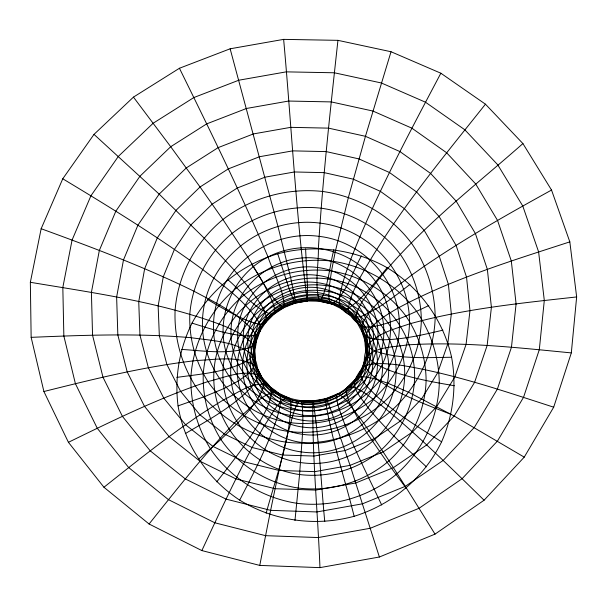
<?xml version="1.0" encoding="UTF-8"?>
<svg xmlns="http://www.w3.org/2000/svg" width="607" height="607" viewBox="0 0 607 607"><rect width="100%" height="100%" fill="white"/><g stroke="black" fill="none" stroke-linecap="round" stroke-linejoin="round"><path stroke-width="0.91" d="M571.316 352.902L576.65 296.944L569.829 241.867L551.535 190.052L522.915 143.571L485.448 104.176L440.857 73.219L391.022 51.732L337.94 40.343L283.636 39.372L230.136 48.795L179.437 68.257L133.457 97.112L94.009 134.382L62.764 178.784L41.155 228.718L30.35 282.293L31.147 337.348L43.901 391.515L68.424 442.306L103.941 487.254L149.079 524.008L201.85 550.572L259.766 565.413L319.957 567.628L379.383 557.014L435.014 534.13L484.083 500.221L524.236 457.139L553.69 407.183L571.316 352.902C516.709 347.591 461.73 341.377 406.804 344.928C392.79 347.439 373.275 346.21 364.67 359.739C357.288 391.515 320.261 410.529 289.934 399.163C262.732 389.436 244.765 358.562 252.732 330.231C260.911 298.265 298.181 279.357 328.994 290.495C360.262 300.427 376.985 339.207 361.893 368.54C356.787 379.163 369.534 388.434 375.786 395.407C395.847 413.367 418.853 427.601 441.608 441.82C424.027 477.755 392.289 504.493 354.131 516.291C315.352 526.8 274.015 521.094 239.697 500.138C207.086 478.665 184.475 444.438 178.056 405.871C174.475 377.493 179.346 348.729 192.032 323.099C210.136 289.729 241.389 264.644 277.74 253.817C314.388 244.022 354.116 248.984 387.122 267.717C419.665 287.437 443.322 320.086 451.6 357.265C456.828 385.824 453.277 415.249 441.608 441.82M294.964 520.487L299.562 474.522L302.483 434.286L302.916 420.75L302.491 406.971L301.504 401.971L300.791 400.795L299.919 400.552C292.733 408.936 291.952 421.296 288.31 431.448C277.065 475.713 268.567 520.616 259.766 565.413M451.6 357.265C426.539 357.508 400.491 359.45 376.325 351.468C371.97 349.617 367.334 347.113 365.429 342.507C363.714 335.921 359.519 328.789 363.161 322.067C374.299 301.891 394.345 288.697 412.07 274.819C456.373 243.134 503.931 216.38 551.535 190.052M337.94 40.343C330.39 109.488 322.674 178.655 318.402 248.088C318.675 265.578 314.358 284.402 319.441 301.307L332.575 304.145C347.166 292.195 352.348 271.951 361.415 255.957M207.655 299.524C221.001 307.415 234.416 315.382 248.847 321.156C254.007 322.689 260.244 325.845 265.411 322.803C285.745 294.448 329.715 293.515 354.169 317.051C380.346 340.231 378.791 385.058 351.559 406.781C321.467 433.33 268.598 421.182 254.416 383.245C241.002 351.096 261.602 311.831 294.987 303.121L307.514 300.897L307.415 285.146L305.594 248.885M454.377 385.748C432.214 381.932 409.869 377.964 388.715 370.095C380.392 366.431 370.429 362.713 366.347 353.896C366.749 336.756 362.038 318.774 348.684 306.884C331.285 290.89 304.289 287.574 283.37 298.424C234.507 322.651 249.166 400.324 302.491 406.971C344.905 413.898 379.663 367.599 361.59 328.835M364.67 359.739C359.905 388.169 330.254 408.162 302.074 404.042C286.641 401.72 272.475 393.146 263.529 380.323C260.32 375.536 258.984 369.435 254.796 365.368C237.458 355.421 215.993 359.67 197.017 360.475C145.179 366.294 94.419 378.905 43.901 391.515M94.009 134.382L159.163 194.126L204.058 237.99L234.021 269.94L247.739 286.178L257.414 299.099L263.544 309.084L265.396 313.06L266.83 319.13L266.473 321.255L258.848 332.902L254.538 344.123L252.687 355.983L253.385 367.971L256.624 379.572L262.277 390.255L270.115 399.565L279.789 407.054L290.89 412.388L302.908 415.325L315.321 415.712L327.552 413.534L339.063 408.89L349.321 402.001L357.88 393.169L364.359 382.812L368.487 371.385L370.088 359.412L369.109 347.424L365.619 335.937L356.059 318.895L348.539 310.321L339.381 303.477L328.979 298.644L317.78 296.019L306.254 295.708L294.896 297.718L284.19 301.967L274.576 308.288L266.488 316.406L260.259 325.982L256.169 336.619L254.416 347.857L255.41 362.045L254.841 364.959L251.032 371.082L247.755 374.299L238.187 381.105L223.998 388.51L204.369 396.69L178.056 405.871M333.865 249.598C329.442 266.67 328.653 285.578 320.223 301.247L319.441 301.307M181.584 349.412C203.884 350.793 227.314 354.731 249.06 347.781C256.397 345.459 257.603 337.196 260.122 331.027C261.511 326.816 259.098 322.636 257.019 319.1C242.497 298.97 221.798 284.41 202.427 269.326C157.661 236.487 110.292 207.404 62.764 178.784M266.162 513.226C275.806 477.368 289.622 441.638 291.064 404.194C290.791 401.986 290.639 399.459 288.841 397.896C280.487 394.284 272.376 390.582 265.737 384.185C247.33 366.681 242.39 337.5 254.06 314.934C279.379 264.713 358.198 273.901 368.95 329.95C373.912 355.664 359.837 382.562 336.726 394.406C317.689 404.383 294.122 402.889 275.821 391.97C262.019 394.034 252.52 406.44 242.383 414.922C208.527 448.816 178.913 486.617 149.079 524.008M391.022 51.732L365.452 136.302L348.418 197.313L335.201 251.966L331.566 270.76L329.495 284.971L328.827 295.04L328.979 298.644L330.193 303.136L342.196 309.183L351.848 316.399L359.776 325.443C366.582 328.63 374.367 326.422 381.31 324.866C397.797 320.208 413.367 312.916 428.785 305.549M524.236 457.139L454.165 416.03L408.777 392.35L388.26 383.381L373.54 378.427L363.456 376.644L357.242 377.493L346.931 387.57L346.195 389.155L346.589 394.322L349.321 402.001L357.88 418.36L366.992 433.034L387.175 462.375L406.189 488.263M201.85 550.572C221.601 508.385 241.002 465.91 264.386 425.575C271.314 416.045 276.17 402.737 287.384 397.509L288.841 397.896M239.697 500.138C253.43 473.339 267.664 446.532 277.065 417.828C278.825 411.743 280.571 405.522 280.517 399.133C280.882 391.826 272.437 389.497 268.195 385.187C252.193 380.809 237.034 393.624 223.293 400.013C181.091 425.598 142.524 456.616 103.941 487.254M440.857 73.219C408.723 134.094 375.968 194.946 350.823 259.128C346.46 271.026 342.082 283.029 339.89 295.548C339.571 299.949 337.947 306.156 342.196 309.183C347.887 310.298 352.417 305.146 356.552 302.058C367.857 291.663 377.501 279.645 387.122 267.717M260.122 331.027C255.843 337.712 246.267 335.686 239.59 335.337C223.346 333.015 207.624 328.068 192.032 323.099M216.767 481.867C234.674 458.786 253.324 435.803 266.306 409.475C268.742 403.928 271.147 398.162 271.321 392.023C271.124 385.119 264.386 380.915 260.411 375.968C243.521 368.783 224.62 377.6 207.951 381.575C159.74 397.615 114.002 420.074 68.424 442.306M485.448 104.176C441.077 160.043 394.831 215.28 359.943 277.809C355.292 287.088 350.36 296.527 348.684 306.884C347.022 315.003 354.814 320.367 359.776 325.443M265.411 322.803L273.939 314.244L284.061 307.582L295.336 303.098L295.298 300.397L290.586 277.361L277.923 226.297L230.136 48.795M198.39 459.324L220.887 439.43L237.58 423.231L249.576 409.96L257.611 399.11L262.277 390.255L263.87 383.199L263.529 380.323L256.936 367.637M522.915 143.571C466.722 193.208 404.672 239.386 361.962 301.945C359.109 307.195 356.119 312.764 356.059 318.895C358.578 327.955 365.725 335.322 366.833 345.072C371.325 368.601 358.82 393.419 337.742 404.52C348.942 439.392 366.15 471.965 381.704 505.024M409.907 284.463C395.658 295.465 381.454 306.975 365.035 314.616C355.656 320.352 347.705 314.927 340.8 308.075M346.931 387.57L348.312 386.682C361.028 387.387 370.657 398.268 380.779 404.877C417.259 434.346 450.561 467.489 484.083 500.221M435.014 534.13C410.856 495.175 386.97 455.986 360.383 418.625C353.16 410.378 347.826 398.7 337.613 393.852L336.726 394.406L336.316 395.779L337.742 404.52M185.317 433.595C208.421 419.968 232.792 407.001 251.336 387.205C254.69 383.108 258.066 378.518 258.499 373.055C257.178 366.484 256.465 358.896 251.579 353.873C234.256 341.202 211.388 340.61 190.901 337.682C137.774 333.114 84.343 335.117 31.147 337.348M337.613 393.852L325.61 398.685L312.855 400.954L299.919 400.552M569.829 241.867C511.413 260.889 452.025 278.992 397.722 308.242C387.387 314.35 376.772 320.663 368.95 329.95C363.441 335.747 364.997 343.934 365.816 351.081M442.913 330.155C423.178 334.768 403.215 339.579 382.842 339.776C375.589 339.374 365.748 339.154 362.113 331.597M307.514 300.897L294.987 303.121L294.38 302.233L289.023 288.401L277.74 253.817M379.383 557.014L350.064 465.364L330.033 407.623C290.131 419.498 243.68 398.253 228.475 359.078C213.125 321.164 231.775 275.146 268.051 257.004C304.069 238.088 352.25 248.673 375.945 282.073C396.356 310.412 395.111 351.074 373.54 378.427C352.098 404.603 311.732 422.024 280.404 402.744C260.213 390.377 249.773 364.807 255.957 341.885C265.282 294.539 332.871 282.452 357.811 323.812M176.827 377.395C200.485 374.018 225.554 372.486 246.988 360.968C250.623 358.57 254.356 355.277 254.743 350.656C256.146 343.82 258.225 335.891 252.732 330.231C236.836 312.4 214.43 302.21 193.739 291.102C144.36 266.883 92.765 247.565 41.155 228.718M576.65 296.944C520.578 303.143 464.014 308.826 409.475 323.895C394.846 328.986 377.88 332.848 367.592 345.345C365.232 352.333 362.303 361.271 366.226 368.252C369.845 373.874 375.278 377.964 380.672 381.757C402.464 395.847 426.941 405.051 451.031 414.361M30.35 282.293C95.185 293.143 161.227 302.157 223.042 325.519C232.906 329.829 243.195 334.214 250.888 341.991C256.48 347.219 254.121 355.292 255.41 362.045M332.575 304.145L320.223 301.247L307.301 300.981C295.905 214.21 291.557 126.529 283.636 39.372M553.69 407.183C503.059 390.855 452.359 373.351 399.641 365.065C390.225 363.927 380.642 362.887 371.196 364.283C362.834 364.64 359.003 372.402 355.444 378.814C351.423 389.595 362.827 399.414 368.077 407.798C385.688 429.21 406.136 448.065 426.455 466.851M227.746 279.63C242.064 291.55 254.272 309.062 272.573 314.79L273.939 314.244L274.941 310.989L273.613 304.828L272.027 300.594L263.233 282.87L247.512 256.594L222.928 219.506L200.06 186.979L170.711 146.719L133.457 97.112M251.435 264.197C261.769 278.651 269.129 296.573 283.173 307.817L284.061 307.582C284.349 290.131 273.317 273.393 268.051 257.004C240.903 192.996 210.068 130.642 179.437 68.257M330.033 407.623L327.158 400.969L326.232 399.315L325.61 398.685L325.284 399.011C331.24 438.793 344.495 477.284 354.131 516.291M324.753 521.534C320.906 481.442 319.297 440.993 313.121 401.174L312.855 400.954C312.119 456.487 317.795 512.118 319.957 567.628M544.304 300.412L539.312 349.647L523.553 397.282L497.482 441.031L462.124 478.68L419.058 508.287L370.3 528.265L318.273 537.552L265.555 535.67L214.787 522.779L168.435 499.644L128.669 467.549L97.234 428.216L75.389 383.647L63.849 335.99L62.825 287.43L72.074 240.046L90.921 195.788L118.38 156.363L153.184 123.221L193.861 97.537L238.786 80.223L286.216 71.861L334.358 72.779L381.378 82.984L425.446 102.181L464.795 129.761L497.732 164.785L522.764 206.001L538.606 251.837L544.304 300.412M516.094 303.864L511.458 347.227L497.383 389.087L474.31 427.457L443.156 460.44L405.294 486.336L362.508 503.81L316.877 511.951L270.639 510.343L226.062 499.121L185.302 478.923L150.24 450.842L122.417 416.356L102.97 377.197L92.552 335.223L91.407 292.346L99.343 250.433L115.823 211.198L139.982 176.189L170.711 146.719L206.706 123.874L246.51 108.463L288.568 101.05L331.247 101.908L372.903 111.043L411.895 128.176L446.623 152.744L475.622 183.875L497.543 220.432L511.306 260.98L516.094 303.864M491.404 307.294L487.14 345.504L474.591 382.334L454.165 416.03L426.691 444.954L393.389 467.648L355.801 482.96L315.731 490.099L275.123 488.718L235.948 478.923L200.067 461.259L169.133 436.653L144.512 406.379L127.204 371.932L117.834 334.935L116.635 297.073L123.471 259.978L137.895 225.205L159.163 194.126L186.296 167.934L218.156 147.622L253.423 133.919L290.707 127.341L328.546 128.138L365.452 136.302L399.945 151.583L430.621 173.45L456.153 201.114L475.387 233.528L487.368 269.417L491.404 307.294M469.97 310.685L466.062 344.427L454.871 376.894L436.774 406.553L412.51 431.979L383.154 451.919L350.064 465.364L314.798 471.647L279.068 470.455L244.56 461.874L212.92 446.38L185.59 424.771L163.776 398.131L148.374 367.766L139.951 335.102L138.737 301.611L144.648 268.749L157.304 237.883L176.06 210.272L200.06 186.979L228.285 168.905L259.568 156.712L292.657 150.87L326.232 151.606L358.957 158.913L389.519 172.54L416.645 192.017L439.172 216.608L456.085 245.387L466.54 277.187L469.97 310.685M439.278 383.123C438.345 418.094 422.297 451.555 396.022 474.568C368.502 497.262 332.158 507.725 296.777 503.279C261.981 497.846 230.22 478.073 210.462 448.854C196.835 426.926 190.014 401.477 190.985 375.672C193.55 341.711 210.257 309.782 236.427 288.029C263.203 267.027 297.771 257.269 331.589 261.078C365.255 265.828 396.28 284.008 416.577 311.33C431.091 332.499 438.982 357.462 439.278 383.123M451.327 314.047L447.769 343.888L437.784 372.561L421.728 398.723L400.271 421.129L374.344 438.679L345.148 450.523L314.062 456.054L282.543 455.022L252.095 447.496L224.142 433.868L199.961 414.831L180.605 391.348L166.895 364.534L159.33 335.641L158.139 305.974L163.268 276.815L174.399 249.409L190.97 224.848L212.23 204.119L237.261 188.018L265.039 177.168L294.425 171.971L324.252 172.646L353.304 179.179L380.407 191.349L404.437 208.702L424.346 230.592L439.24 256.162L448.398 284.372L451.327 314.047M426.114 380.521C425.196 411.849 410.749 441.79 387.175 462.375C362.508 482.656 329.973 492.004 298.295 488.058C267.126 483.218 238.657 465.561 220.887 439.43C208.618 419.801 202.45 396.993 203.262 373.851C205.492 343.327 220.47 314.616 243.953 295.048C268.028 276.124 299.13 267.346 329.548 270.783C359.807 275.077 387.691 291.451 405.886 316.05C418.876 335.064 425.909 357.493 426.114 380.521M435.189 317.37C434.172 353.737 417.168 388.389 389.747 412.145C360.77 435.773 322.696 446.623 285.616 442.101C249.325 436.562 216.016 416.265 195.272 385.87C181.083 363.229 173.997 336.877 175.104 310.169C177.912 274.888 195.621 241.905 222.928 219.506C251.078 197.723 287.202 187.631 322.575 191.463C357.637 196.281 390.134 214.863 411.47 243.187C426.63 264.986 434.9 290.814 435.189 317.37M421.341 320.655C420.355 352.986 405.195 383.776 380.779 404.877C355.034 425.818 321.24 435.447 288.31 431.448C256.063 426.546 226.449 408.541 207.951 381.575C195.272 361.446 188.906 338 189.816 314.214C192.229 282.741 207.951 253.286 232.276 233.263C257.368 213.77 289.615 204.749 321.186 208.201C352.462 212.526 381.431 229.165 400.4 254.492C413.853 273.962 421.152 296.99 421.341 320.655M414.604 377.918C413.716 406.083 400.673 432.988 379.451 451.464C357.257 469.659 328.03 478.05 299.562 474.522C249.841 467.815 210.948 422.335 213.914 371.924C217.018 314.684 271.352 271.458 327.712 278.947C376.34 284.812 415.696 328.645 414.604 377.918M409.475 323.895C408.526 352.758 394.952 380.217 373.138 399.034C350.171 417.684 320.048 426.266 290.692 422.715C239.613 415.863 199.551 370.103 202.586 318.114C206.031 259.288 262.345 215.622 320.041 223.118C369.974 229.097 410.491 273.104 409.475 323.895M404.657 375.316C403.959 428.61 352.834 470.266 300.586 462.557C256.017 456.912 220.151 415.021 223.019 369.913C225.334 318.47 275.517 278.507 326.08 285.639C369.929 290.776 405.871 330.921 404.657 375.316M396.052 372.713C395.544 420.886 348.6 459.074 301.406 451.919C260.904 446.82 228.262 408.807 230.812 367.804C232.64 321.209 278.833 284.334 324.608 291.049C364.519 295.73 397.228 332.302 396.052 372.713M388.715 370.095C388.381 413.906 344.951 449.256 302.036 442.533C264.963 437.89 235.046 403.147 237.329 365.611C238.961 322.878 281.337 289.061 323.303 295.23C359.875 299.524 389.846 333.061 388.715 370.095M399.383 327.097C398.518 381.522 345.929 423.398 292.786 415.696C247.307 409.915 210.697 368.108 213.603 321.885C216.168 269.387 267.71 229.249 319.123 236.358C363.661 241.396 400.666 281.883 399.383 327.097M377.433 364.807C377.046 402.487 339.677 432.791 302.779 427.055C270.889 423.087 245.084 393.26 246.988 360.968C248.331 324.092 284.918 294.911 321.118 300.245C352.637 303.955 378.48 332.879 377.433 364.807M383.783 333.357C383.32 377.501 339.374 412.707 296.246 406.037C259.037 401.493 228.695 366.78 231.055 329.032C232.83 285.988 275.699 252.322 317.863 258.43C354.571 262.634 384.959 296.11 383.783 333.357M382.547 367.455C382.182 407.896 342.09 440.47 302.483 434.286C268.271 430.014 240.615 397.98 242.686 363.327C244.158 323.819 283.348 292.551 322.142 298.257C355.937 302.233 383.632 333.235 382.547 367.455M373.419 339.434C372.964 377 335.595 406.971 298.872 401.31C267.171 397.433 241.328 367.88 243.255 335.724C244.667 298.963 281.253 270.107 317.279 275.366C348.615 278.985 374.489 307.643 373.419 339.434M378.002 336.422C377.539 376.924 337.234 409.224 297.658 403.116C263.491 398.943 235.637 367.091 237.754 332.431C239.325 292.862 278.719 261.852 317.491 267.49C351.233 271.375 379.125 302.187 378.002 336.422"/></g></svg>
